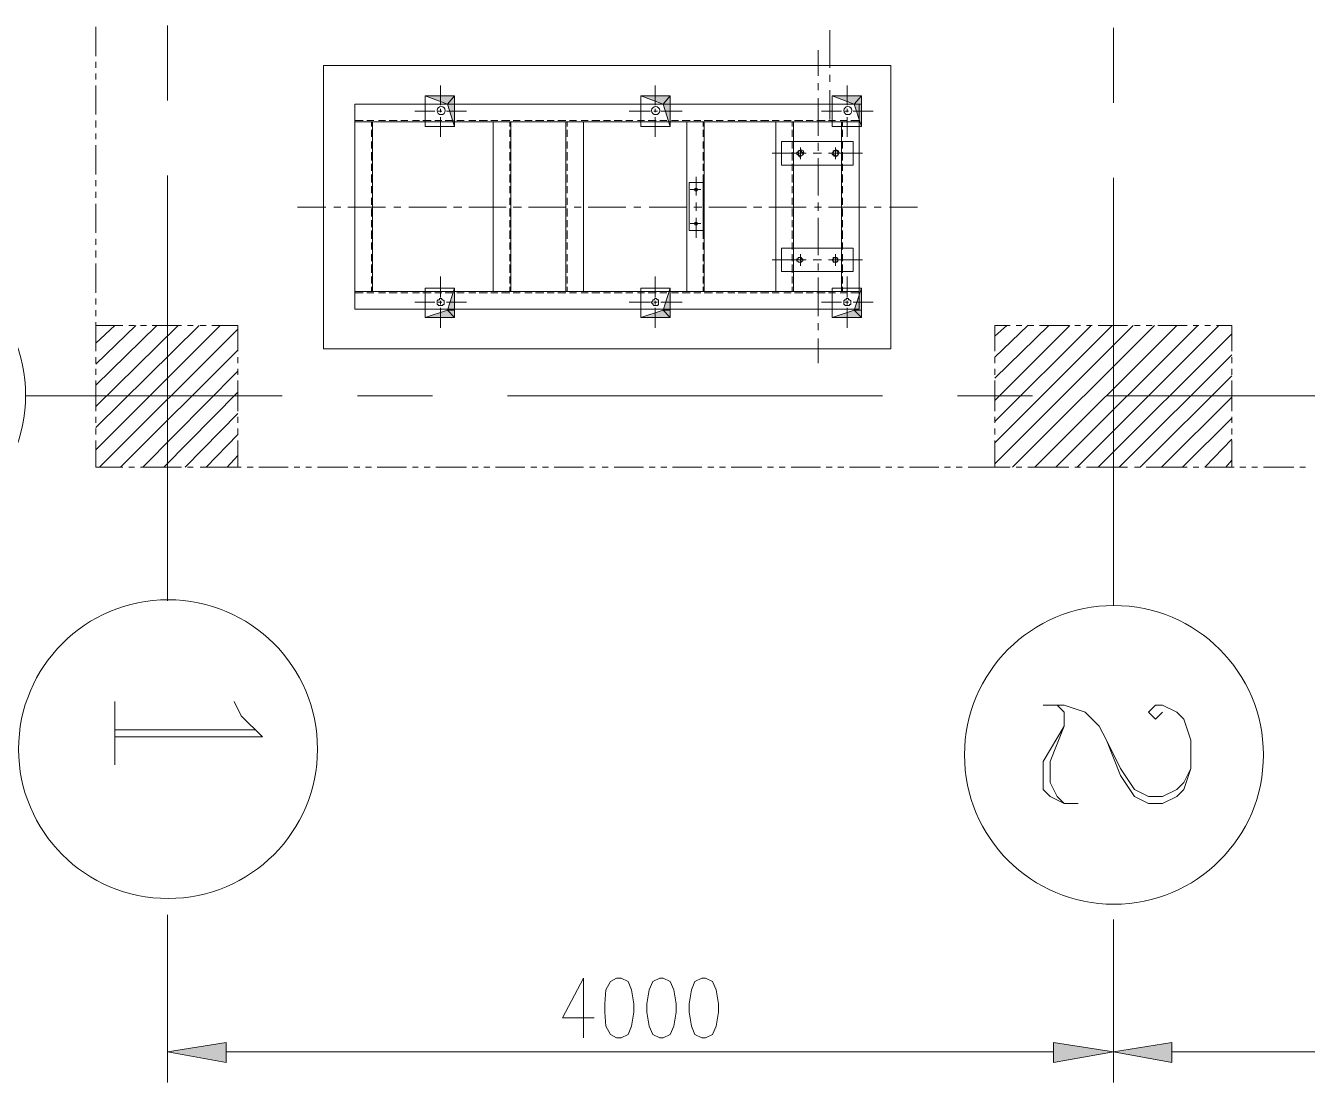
# Model space of a CAD drawing. Header units: millimetres. Extents: x 29 to 95071, y 20 to 67221.
# Drawn here: x 39429 to 44849, y 25278 to 29749 of the extents above; entities that cross this region are included whole.
import ezdxf

# ---------------------------------------------------------------- set-up
doc = ezdxf.new("R2010")
doc.units = ezdxf.units.MM

msp = doc.modelspace()

# ---------------------------------------------------------------- hatches: boundary and pattern name
h = msp.add_hatch(color=7)
h.dxf.hatch_style = 2
h.paths.add_polyline_path([(41242.7, 29451.7), (41118.8, 29451.7), (41213, 29417)])
h = msp.add_hatch(color=7)
h.paths.add_polyline_path([(41242.7, 29451.7), (41242.7, 29417), (41213, 29417)])
h.paths.add_polyline_path([(41242.7, 29417), (41213, 29417), (41242.7, 29322.8)])
h = msp.add_hatch(color=7)
h.dxf.hatch_style = 2
h.paths.add_polyline_path([(42154.8, 29451.7), (42030.8, 29451.7), (42125, 29417)])
h = msp.add_hatch(color=7)
h.paths.add_polyline_path([(42154.8, 29451.7), (42154.8, 29417), (42125, 29417)])
h.paths.add_polyline_path([(42154.8, 29417), (42125, 29417), (42154.8, 29322.8)])
h = msp.add_hatch(color=7)
h.dxf.hatch_style = 2
h.paths.add_polyline_path([(42962.7, 29451.7), (42838.8, 29451.7), (42932.9, 29417)])
h = msp.add_hatch(color=7)
h.paths.add_polyline_path([(42962.7, 29451.7), (42962.7, 29417), (42932.9, 29417)])
h.paths.add_polyline_path([(42962.7, 29417), (42932.9, 29417), (42962.7, 29322.8)])
h = msp.add_hatch(color=7)
h.paths.add_polyline_path([(41242.7, 28514.9), (41242.7, 28544.7), (41213, 28544.7)])
h.paths.add_polyline_path([(41242.7, 28544.7), (41213, 28544.7), (41242.7, 28638.8)])
h = msp.add_hatch(color=7)
h.paths.add_polyline_path([(42154.8, 28514.9), (42154.8, 28544.7), (42125, 28544.7)])
h.paths.add_polyline_path([(42154.8, 28544.7), (42125, 28544.7), (42154.8, 28638.8)])
h = msp.add_hatch(color=7)
h.paths.add_polyline_path([(42962.7, 28514.9), (42962.7, 28544.7), (42932.9, 28544.7)])
h.paths.add_polyline_path([(42962.7, 28544.7), (42932.9, 28544.7), (42962.7, 28638.8)])
h = msp.add_hatch(color=7)
h.dxf.hatch_style = 2
h.paths.add_polyline_path([(41242.7, 28514.9), (41118.8, 28514.9), (41213, 28544.7)])
h = msp.add_hatch(color=7)
h.dxf.hatch_style = 2
h.paths.add_polyline_path([(42154.8, 28514.9), (42030.8, 28514.9), (42125, 28544.7)])
h = msp.add_hatch(color=7)
h.dxf.hatch_style = 2
h.paths.add_polyline_path([(42962.7, 28514.9), (42838.8, 28514.9), (42932.9, 28544.7)])
h = msp.add_hatch(color=7)
h.dxf.hatch_style = 2
h.paths.add_polyline_path([(40276.2, 25446.8), (40276.2, 25362.6), (40028.4, 25407.2)])
h = msp.add_hatch(color=7)
h.dxf.hatch_style = 2
h.paths.add_polyline_path([(43775.5, 25446.8), (43775.5, 25362.6), (44028.3, 25407.2)])
h = msp.add_hatch(color=7)
h.dxf.hatch_style = 2
h.paths.add_polyline_path([(44276.2, 25446.8), (44276.2, 25362.6), (44028.3, 25407.2)])

# ---------------------------------------------------------------- linework, layer by layer
at = {"color": 7, "lineweight": 0}
for points in [[(39726, 29620.2), (39726, 29744.1)], [(40028.4, 29431.9), (40028.4, 29749.1)], [(42828.8, 29729.3), (42828.8, 29570.7)], [(44028.3, 29422), (44028.3, 29739.2)], [(39726, 29570.7), (39726, 29595.4)], [(42779.3, 29536), (42779.3, 29645)], [(39726, 29521.1), (39726, 29545.9)], [(42828.8, 29540.9), (42828.8, 29511.2)], [(39726, 29372.4), (39726, 29496.3)], [(41183.3, 29496.3), (41183.3, 29412.1)], [(42090.3, 29496.3), (42090.3, 29412.1)], [(42779.3, 29476.5), (42779.3, 29506.2)], [(42903.2, 29496.3), (42903.2, 29412.1)], [(41118.8, 29451.7), (41213, 29417), (41242.7, 29322.8), (41118.8, 29322.8), (41118.8, 29451.7), (41242.7, 29451.7), (41242.7, 29322.8)], [(42030.8, 29451.7), (42125, 29417), (42154.8, 29322.8), (42030.8, 29322.8), (42030.8, 29451.7), (42154.8, 29451.7), (42154.8, 29322.8)], [(42779.3, 29283.2), (42779.3, 29441.8)], [(42828.8, 29476.5), (42828.8, 29352.6)], [(42838.8, 29451.7), (42932.9, 29417), (42962.7, 29322.8), (42838.8, 29322.8), (42838.8, 29451.7), (42962.7, 29451.7), (42962.7, 29322.8)], [(41158.5, 29387.3), (41074.2, 29387.3)], [(41188.2, 29387.3), (41173.4, 29387.3)], [(41183.3, 29397.2), (41183.3, 29382.3)], [(41292.3, 29387.3), (41208.1, 29387.3)], [(42070.5, 29387.3), (41981.3, 29387.3)], [(42100.2, 29387.3), (42085.4, 29387.3)], [(42090.3, 29397.2), (42090.3, 29382.3)], [(42204.3, 29387.3), (42115.1, 29387.3)], [(42878.4, 29387.3), (42794.1, 29387.3)], [(42908.1, 29387.3), (42893.3, 29387.3)], [(42903.2, 29397.2), (42903.2, 29382.3)], [(43012.2, 29387.3), (42928, 29387.3)], [(39726, 29317.9), (39726, 29347.6)], [(40821.4, 29347.6), (40856.1, 29347.6)], [(40856.1, 29347.6), (40821.4, 29347.6)], [(40871, 29347.6), (40900.7, 29347.6)], [(40900.7, 29347.6), (40871, 29347.6)], [(40920.6, 29347.6), (40950.3, 29347.6)], [(40950.3, 29347.6), (40920.6, 29347.6)], [(40965.2, 29347.6), (40999.9, 29347.6)], [(40999.9, 29347.6), (40965.2, 29347.6)], [(41014.7, 29347.6), (41044.5, 29347.6)], [(41044.5, 29347.6), (41014.7, 29347.6)], [(41064.3, 29347.6), (41094.1, 29347.6)], [(41094.1, 29347.6), (41064.3, 29347.6)], [(41108.9, 29347.6), (41143.6, 29347.6)], [(41143.6, 29347.6), (41108.9, 29347.6)], [(41158.5, 29347.6), (41188.2, 29347.6)], [(41188.2, 29347.6), (41158.5, 29347.6)], [(41183.3, 29362.5), (41183.3, 29278.2)], [(41203.1, 29347.6), (41237.8, 29347.6)], [(41237.8, 29347.6), (41203.1, 29347.6)], [(41252.7, 29347.6), (41282.4, 29347.6)], [(41282.4, 29347.6), (41252.7, 29347.6)], [(41302.2, 29347.6), (41332, 29347.6)], [(41332, 29347.6), (41302.2, 29347.6)], [(41346.8, 29347.6), (41381.5, 29347.6)], [(41381.5, 29347.6), (41346.8, 29347.6)], [(41396.4, 29347.6), (41426.1, 29347.6)], [(41426.1, 29347.6), (41396.4, 29347.6)], [(41441, 29347.6), (41475.7, 29347.6)], [(41475.7, 29347.6), (41441, 29347.6)], [(41490.6, 29347.6), (41520.3, 29347.6)], [(41520.3, 29347.6), (41490.6, 29347.6)], [(41540.1, 29347.6), (41569.9, 29347.6)], [(41569.9, 29347.6), (41540.1, 29347.6)], [(41584.8, 29347.6), (41619.4, 29347.6)], [(41619.4, 29347.6), (41584.8, 29347.6)], [(41634.3, 29347.6), (41664.1, 29347.6)], [(41664.1, 29347.6), (41634.3, 29347.6)], [(41678.9, 29347.6), (41713.6, 29347.6)], [(41713.6, 29347.6), (41678.9, 29347.6)], [(41728.5, 29347.6), (41758.2, 29347.6)], [(41758.2, 29347.6), (41728.5, 29347.6)], [(41778.1, 29347.6), (41807.8, 29347.6)], [(41807.8, 29347.6), (41778.1, 29347.6)], [(41822.7, 29347.6), (41857.4, 29347.6)], [(41857.4, 29347.6), (41822.7, 29347.6)], [(41872.2, 29347.6), (41902, 29347.6)], [(41902, 29347.6), (41872.2, 29347.6)], [(41916.8, 29347.6), (41951.5, 29347.6)], [(41951.5, 29347.6), (41916.8, 29347.6)], [(41966.4, 29347.6), (41996.1, 29347.6)], [(41996.1, 29347.6), (41966.4, 29347.6)], [(42016, 29347.6), (42045.7, 29347.6)], [(42045.7, 29347.6), (42016, 29347.6)], [(42060.6, 29347.6), (42095.3, 29347.6)], [(42095.3, 29347.6), (42060.6, 29347.6)], [(42090.3, 29362.5), (42090.3, 29278.2)], [(42110.1, 29347.6), (42139.9, 29347.6)], [(42139.9, 29347.6), (42110.1, 29347.6)], [(42159.7, 29347.6), (42189.4, 29347.6)], [(42189.4, 29347.6), (42159.7, 29347.6)], [(42204.3, 29347.6), (42239, 29347.6)], [(42239, 29347.6), (42204.3, 29347.6)], [(42253.9, 29347.6), (42283.6, 29347.6)], [(42283.6, 29347.6), (42253.9, 29347.6)], [(42298.5, 29347.6), (42333.2, 29347.6)], [(42333.2, 29347.6), (42298.5, 29347.6)], [(42348.1, 29347.6), (42377.8, 29347.6)], [(42377.8, 29347.6), (42348.1, 29347.6)], [(42397.6, 29347.6), (42427.4, 29347.6)], [(42427.4, 29347.6), (42397.6, 29347.6)], [(42442.2, 29347.6), (42476.9, 29347.6)], [(42476.9, 29347.6), (42442.2, 29347.6)], [(42491.8, 29347.6), (42521.5, 29347.6)], [(42521.5, 29347.6), (42491.8, 29347.6)], [(42536.4, 29347.6), (42571.1, 29347.6)], [(42571.1, 29347.6), (42536.4, 29347.6)], [(42586, 29347.6), (42615.7, 29347.6)], [(42615.7, 29347.6), (42586, 29347.6)], [(42635.5, 29347.6), (42665.3, 29347.6)], [(42665.3, 29347.6), (42635.5, 29347.6)], [(42680.1, 29347.6), (42714.8, 29347.6)], [(42714.8, 29347.6), (42680.1, 29347.6)], [(42729.7, 29347.6), (42759.5, 29347.6)], [(42759.5, 29347.6), (42729.7, 29347.6)], [(42774.3, 29347.6), (42809, 29347.6)], [(42809, 29347.6), (42774.3, 29347.6)], [(42823.9, 29347.6), (42853.6, 29347.6)], [(42853.6, 29347.6), (42823.9, 29347.6)], [(42873.5, 29347.6), (42903.2, 29347.6)], [(42903.2, 29347.6), (42873.5, 29347.6)], [(42903.2, 29362.5), (42903.2, 29278.2)], [(39726, 29268.3), (39726, 29293.1)], [(40890.8, 29278.2), (40890.8, 29308)], [(40890.8, 29308), (40890.8, 29278.2)], [(41475.7, 29278.2), (41475.7, 29308)], [(41475.7, 29308), (41475.7, 29278.2)], [(41718.6, 29278.2), (41718.6, 29308)], [(41718.6, 29308), (41718.6, 29278.2)], [(42293.5, 29278.2), (42293.5, 29308)], [(42293.5, 29308), (42293.5, 29278.2)], [(42670.2, 29278.2), (42670.2, 29308)], [(42670.2, 29308), (42670.2, 29278.2)], [(42883.4, 29278.2), (42883.4, 29308)], [(42883.4, 29308), (42883.4, 29278.2)], [(39726, 29119.6), (39726, 29243.5)], [(40890.8, 29228.7), (40890.8, 29258.4)], [(40890.8, 29258.4), (40890.8, 29228.7)], [(40890.8, 29179.1), (40890.8, 29213.8)], [(40890.8, 29213.8), (40890.8, 29179.1)], [(41475.7, 29228.7), (41475.7, 29258.4)], [(41475.7, 29258.4), (41475.7, 29228.7)], [(41475.7, 29179.1), (41475.7, 29213.8)], [(41475.7, 29213.8), (41475.7, 29179.1)], [(41718.6, 29228.7), (41718.6, 29258.4)], [(41718.6, 29258.4), (41718.6, 29228.7)], [(41718.6, 29179.1), (41718.6, 29213.8)], [(41718.6, 29213.8), (41718.6, 29179.1)], [(42293.5, 29228.7), (42293.5, 29258.4)], [(42293.5, 29258.4), (42293.5, 29228.7)], [(42293.5, 29179.1), (42293.5, 29213.8)], [(42293.5, 29213.8), (42293.5, 29179.1)], [(42670.2, 29228.7), (42670.2, 29258.4)], [(42670.2, 29258.4), (42670.2, 29228.7)], [(42670.2, 29179.1), (42670.2, 29213.8)], [(42670.2, 29213.8), (42670.2, 29179.1)], [(42704.9, 29233.6), (42704.9, 29184.1)], [(42704.9, 29233.6), (42704.9, 29184.1)], [(42779.3, 29218.7), (42779.3, 29253.4)], [(42853.6, 29233.6), (42853.6, 29184.1)], [(42853.6, 29233.6), (42853.6, 29184.1)], [(42883.4, 29228.7), (42883.4, 29258.4)], [(42883.4, 29258.4), (42883.4, 29228.7)], [(42883.4, 29179.1), (42883.4, 29213.8)], [(42883.4, 29213.8), (42883.4, 29179.1)], [(40890.8, 29134.5), (40890.8, 29164.2)], [(40890.8, 29164.2), (40890.8, 29134.5)], [(41475.7, 29134.5), (41475.7, 29164.2)], [(41475.7, 29164.2), (41475.7, 29134.5)], [(41718.6, 29134.5), (41718.6, 29164.2)], [(41718.6, 29164.2), (41718.6, 29134.5)], [(42293.5, 29134.5), (42293.5, 29164.2)], [(42293.5, 29164.2), (42293.5, 29134.5)], [(42729.7, 29208.8), (42586, 29208.8)], [(42670.2, 29134.5), (42670.2, 29164.2)], [(42670.2, 29164.2), (42670.2, 29134.5)], [(42680.1, 29208.8), (42724.8, 29208.8)], [(42680.1, 29208.8), (42724.8, 29208.8)], [(42794.1, 29208.8), (42759.5, 29208.8)], [(42779.3, 29030.4), (42779.3, 29189)], [(42967.6, 29208.8), (42823.9, 29208.8)], [(42878.4, 29208.8), (42828.8, 29208.8)], [(42878.4, 29208.8), (42828.8, 29208.8)], [(42883.4, 29134.5), (42883.4, 29164.2)], [(42883.4, 29164.2), (42883.4, 29134.5)], [(40028.4, 27315.4), (40028.4, 29114.7)], [(40890.8, 29084.9), (40890.8, 29119.6)], [(40890.8, 29119.6), (40890.8, 29084.9)], [(41475.7, 29084.9), (41475.7, 29119.6)], [(41475.7, 29119.6), (41475.7, 29084.9)], [(41718.6, 29084.9), (41718.6, 29119.6)], [(41718.6, 29119.6), (41718.6, 29084.9)], [(42263.8, 29030.4), (42263.8, 29109.7)], [(42293.5, 29084.9), (42293.5, 29119.6)], [(42293.5, 29119.6), (42293.5, 29084.9)], [(42670.2, 29084.9), (42670.2, 29119.6)], [(42670.2, 29119.6), (42670.2, 29084.9)], [(42883.4, 29084.9), (42883.4, 29119.6)], [(42883.4, 29119.6), (42883.4, 29084.9)], [(39726, 29070.1), (39726, 29094.8)], [(40890.8, 29040.3), (40890.8, 29070.1)], [(40890.8, 29070.1), (40890.8, 29040.3)], [(41475.7, 29040.3), (41475.7, 29070.1)], [(41475.7, 29070.1), (41475.7, 29040.3)], [(41718.6, 29040.3), (41718.6, 29070.1)], [(41718.6, 29070.1), (41718.6, 29040.3)], [(42283.6, 29055.2), (42239, 29055.2)], [(42293.5, 29040.3), (42293.5, 29070.1)], [(42293.5, 29070.1), (42293.5, 29040.3)], [(42670.2, 29040.3), (42670.2, 29070.1)], [(42670.2, 29070.1), (42670.2, 29040.3)], [(42883.4, 29040.3), (42883.4, 29070.1)], [(42883.4, 29070.1), (42883.4, 29040.3)], [(44028.3, 27295.6), (44028.3, 29104.7)], [(39726, 29020.5), (39726, 29045.3)], [(40890.8, 28990.7), (40890.8, 29020.5)], [(40890.8, 29020.5), (40890.8, 28990.7)], [(41475.7, 28990.7), (41475.7, 29020.5)], [(41475.7, 29020.5), (41475.7, 28990.7)], [(41718.6, 28990.7), (41718.6, 29020.5)], [(41718.6, 29020.5), (41718.6, 28990.7)], [(42263.8, 28966), (42263.8, 29000.7)], [(42293.5, 28990.7), (42293.5, 29020.5)], [(42293.5, 29020.5), (42293.5, 28990.7)], [(42670.2, 28990.7), (42670.2, 29020.5)], [(42670.2, 29020.5), (42670.2, 28990.7)], [(42779.3, 28966), (42779.3, 29000.7)], [(42883.4, 28990.7), (42883.4, 29020.5)], [(42883.4, 29020.5), (42883.4, 28990.7)], [(39726, 28871.8), (39726, 28995.7)], [(40697.5, 28980.8), (40578.6, 28980.8)], [(40762, 28980.8), (40732.2, 28980.8)], [(40950.3, 28980.8), (40791.7, 28980.8)], [(40890.8, 28941.2), (40890.8, 28975.9)], [(40890.8, 28975.9), (40890.8, 28941.2)], [(41014.7, 28980.8), (40985, 28980.8)], [(41208.1, 28980.8), (41049.4, 28980.8)], [(41272.5, 28980.8), (41237.8, 28980.8)], [(41460.8, 28980.8), (41302.2, 28980.8)], [(41475.7, 28941.2), (41475.7, 28975.9)], [(41475.7, 28975.9), (41475.7, 28941.2)], [(41525.3, 28980.8), (41490.6, 28980.8)], [(41713.6, 28980.8), (41555, 28980.8)], [(41718.6, 28941.2), (41718.6, 28975.9)], [(41718.6, 28975.9), (41718.6, 28941.2)], [(41778.1, 28980.8), (41748.3, 28980.8)], [(41966.4, 28980.8), (41807.8, 28980.8)], [(42030.8, 28980.8), (42001.1, 28980.8)], [(42224.1, 28980.8), (42065.5, 28980.8)], [(42288.6, 28980.8), (42253.9, 28980.8)], [(42293.5, 28941.2), (42293.5, 28975.9)], [(42293.5, 28975.9), (42293.5, 28941.2)], [(42476.9, 28980.8), (42318.3, 28980.8)], [(42541.4, 28980.8), (42506.7, 28980.8)], [(42729.7, 28980.8), (42571.1, 28980.8)], [(42670.2, 28941.2), (42670.2, 28975.9)], [(42670.2, 28975.9), (42670.2, 28941.2)], [(42794.1, 28980.8), (42764.4, 28980.8)], [(42982.5, 28980.8), (42823.9, 28980.8)], [(42883.4, 28941.2), (42883.4, 28975.9)], [(42883.4, 28975.9), (42883.4, 28941.2)], [(43046.9, 28980.8), (43017.2, 28980.8)], [(43200.6, 28980.8), (43081.6, 28980.8)], [(40890.8, 28896.6), (40890.8, 28926.3)], [(40890.8, 28926.3), (40890.8, 28896.6)], [(41475.7, 28896.6), (41475.7, 28926.3)], [(41475.7, 28926.3), (41475.7, 28896.6)], [(41718.6, 28896.6), (41718.6, 28926.3)], [(41718.6, 28926.3), (41718.6, 28896.6)], [(42283.6, 28911.4), (42239, 28911.4)], [(42263.8, 28852), (42263.8, 28936.2)], [(42293.5, 28896.6), (42293.5, 28926.3)], [(42293.5, 28926.3), (42293.5, 28896.6)], [(42670.2, 28896.6), (42670.2, 28926.3)], [(42670.2, 28926.3), (42670.2, 28896.6)], [(42779.3, 28777.6), (42779.3, 28936.2)], [(42883.4, 28896.6), (42883.4, 28926.3)], [(42883.4, 28926.3), (42883.4, 28896.6)], [(39726, 28822.2), (39726, 28847)], [(40890.8, 28847), (40890.8, 28881.7)], [(40890.8, 28881.7), (40890.8, 28847)], [(41475.7, 28847), (41475.7, 28881.7)], [(41475.7, 28881.7), (41475.7, 28847)], [(41718.6, 28847), (41718.6, 28881.7)], [(41718.6, 28881.7), (41718.6, 28847)], [(42293.5, 28847), (42293.5, 28881.7)], [(42293.5, 28881.7), (42293.5, 28847)], [(42670.2, 28847), (42670.2, 28881.7)], [(42670.2, 28881.7), (42670.2, 28847)], [(42883.4, 28847), (42883.4, 28881.7)], [(42883.4, 28881.7), (42883.4, 28847)], [(39726, 28767.7), (39726, 28797.4)], [(40890.8, 28802.4), (40890.8, 28832.1)], [(40890.8, 28832.1), (40890.8, 28802.4)], [(40890.8, 28752.8), (40890.8, 28782.6)], [(40890.8, 28782.6), (40890.8, 28752.8)], [(41475.7, 28802.4), (41475.7, 28832.1)], [(41475.7, 28832.1), (41475.7, 28802.4)], [(41475.7, 28752.8), (41475.7, 28782.6)], [(41475.7, 28782.6), (41475.7, 28752.8)], [(41718.6, 28802.4), (41718.6, 28832.1)], [(41718.6, 28832.1), (41718.6, 28802.4)], [(41718.6, 28752.8), (41718.6, 28782.6)], [(41718.6, 28782.6), (41718.6, 28752.8)], [(42293.5, 28802.4), (42293.5, 28832.1)], [(42293.5, 28832.1), (42293.5, 28802.4)], [(42293.5, 28752.8), (42293.5, 28782.6)], [(42293.5, 28782.6), (42293.5, 28752.8)], [(42670.2, 28802.4), (42670.2, 28832.1)], [(42670.2, 28832.1), (42670.2, 28802.4)], [(42670.2, 28752.8), (42670.2, 28782.6)], [(42670.2, 28782.6), (42670.2, 28752.8)], [(42704.9, 28733), (42704.9, 28782.6)], [(42853.6, 28733), (42853.6, 28782.6)], [(42883.4, 28802.4), (42883.4, 28832.1)], [(42883.4, 28832.1), (42883.4, 28802.4)], [(42883.4, 28752.8), (42883.4, 28782.6)], [(42883.4, 28782.6), (42883.4, 28752.8)], [(39726, 28619), (39726, 28742.9)], [(40890.8, 28703.3), (40890.8, 28738)], [(40890.8, 28738), (40890.8, 28703.3)], [(41475.7, 28703.3), (41475.7, 28738)], [(41475.7, 28738), (41475.7, 28703.3)], [(41718.6, 28703.3), (41718.6, 28738)], [(41718.6, 28738), (41718.6, 28703.3)], [(42293.5, 28703.3), (42293.5, 28738)], [(42293.5, 28738), (42293.5, 28703.3)], [(42729.7, 28757.8), (42586, 28757.8)], [(42670.2, 28703.3), (42670.2, 28738)], [(42670.2, 28738), (42670.2, 28703.3)], [(42680.1, 28757.8), (42724.8, 28757.8)], [(42794.1, 28757.8), (42759.5, 28757.8)], [(42779.3, 28713.2), (42779.3, 28742.9)], [(42967.6, 28757.8), (42823.9, 28757.8)], [(42878.4, 28757.8), (42828.8, 28757.8)], [(42883.4, 28703.3), (42883.4, 28738)], [(42883.4, 28738), (42883.4, 28703.3)], [(40890.8, 28658.7), (40890.8, 28688.4)], [(40890.8, 28688.4), (40890.8, 28658.7)], [(41183.3, 28599.2), (41183.3, 28688.4)], [(41475.7, 28658.7), (41475.7, 28688.4)], [(41475.7, 28688.4), (41475.7, 28658.7)], [(41718.6, 28658.7), (41718.6, 28688.4)], [(41718.6, 28688.4), (41718.6, 28658.7)], [(42090.3, 28599.2), (42090.3, 28688.4)], [(42293.5, 28658.7), (42293.5, 28688.4)], [(42293.5, 28688.4), (42293.5, 28658.7)], [(42670.2, 28658.7), (42670.2, 28688.4)], [(42670.2, 28688.4), (42670.2, 28658.7)], [(42779.3, 28519.9), (42779.3, 28683.4)], [(42883.4, 28658.7), (42883.4, 28688.4)], [(42883.4, 28688.4), (42883.4, 28658.7)], [(42903.2, 28599.2), (42903.2, 28688.4)], [(40821.4, 28619), (40856.1, 28619)], [(40856.1, 28619), (40821.4, 28619)], [(40871, 28619), (40900.7, 28619)], [(40900.7, 28619), (40871, 28619)], [(40890.8, 28624), (40890.8, 28643.8)], [(40890.8, 28643.8), (40890.8, 28624)], [(40920.6, 28619), (40950.3, 28619)], [(40950.3, 28619), (40920.6, 28619)], [(40965.2, 28619), (40999.9, 28619)], [(40999.9, 28619), (40965.2, 28619)], [(41014.7, 28619), (41044.5, 28619)], [(41044.5, 28619), (41014.7, 28619)], [(41064.3, 28619), (41094.1, 28619)], [(41094.1, 28619), (41064.3, 28619)], [(41108.9, 28619), (41143.6, 28619)], [(41143.6, 28619), (41108.9, 28619)], [(41118.8, 28514.9), (41213, 28544.7), (41242.7, 28638.8), (41118.8, 28638.8), (41118.8, 28514.9), (41242.7, 28514.9), (41242.7, 28638.8)], [(41158.5, 28619), (41188.2, 28619)], [(41188.2, 28619), (41158.5, 28619)], [(41203.1, 28619), (41237.8, 28619)], [(41237.8, 28619), (41203.1, 28619)], [(41252.7, 28619), (41282.4, 28619)], [(41282.4, 28619), (41252.7, 28619)], [(41302.2, 28619), (41332, 28619)], [(41332, 28619), (41302.2, 28619)], [(41346.8, 28619), (41381.5, 28619)], [(41381.5, 28619), (41346.8, 28619)], [(41396.4, 28619), (41426.1, 28619)], [(41426.1, 28619), (41396.4, 28619)], [(41441, 28619), (41475.7, 28619)], [(41475.7, 28619), (41441, 28619)], [(41475.7, 28624), (41475.7, 28643.8)], [(41475.7, 28643.8), (41475.7, 28624)], [(41490.6, 28619), (41520.3, 28619)], [(41520.3, 28619), (41490.6, 28619)], [(41540.1, 28619), (41569.9, 28619)], [(41569.9, 28619), (41540.1, 28619)], [(41584.8, 28619), (41619.4, 28619)], [(41619.4, 28619), (41584.8, 28619)], [(41634.3, 28619), (41664.1, 28619)], [(41664.1, 28619), (41634.3, 28619)], [(41678.9, 28619), (41713.6, 28619)], [(41713.6, 28619), (41678.9, 28619)], [(41718.6, 28624), (41718.6, 28643.8)], [(41718.6, 28643.8), (41718.6, 28624)], [(41728.5, 28619), (41758.2, 28619)], [(41758.2, 28619), (41728.5, 28619)], [(41778.1, 28619), (41807.8, 28619)], [(41807.8, 28619), (41778.1, 28619)], [(41822.7, 28619), (41857.4, 28619)], [(41857.4, 28619), (41822.7, 28619)], [(41872.2, 28619), (41902, 28619)], [(41902, 28619), (41872.2, 28619)], [(41916.8, 28619), (41951.5, 28619)], [(41951.5, 28619), (41916.8, 28619)], [(41966.4, 28619), (41996.1, 28619)], [(41996.1, 28619), (41966.4, 28619)], [(42016, 28619), (42045.7, 28619)], [(42045.7, 28619), (42016, 28619)], [(42030.8, 28514.9), (42125, 28544.7), (42154.8, 28638.8), (42030.8, 28638.8), (42030.8, 28514.9), (42154.8, 28514.9), (42154.8, 28638.8)], [(42060.6, 28619), (42095.3, 28619)], [(42095.3, 28619), (42060.6, 28619)], [(42110.1, 28619), (42139.9, 28619)], [(42139.9, 28619), (42110.1, 28619)], [(42159.7, 28619), (42189.4, 28619)], [(42189.4, 28619), (42159.7, 28619)], [(42204.3, 28619), (42239, 28619)], [(42239, 28619), (42204.3, 28619)], [(42253.9, 28619), (42283.6, 28619)], [(42283.6, 28619), (42253.9, 28619)], [(42293.5, 28624), (42293.5, 28643.8)], [(42293.5, 28643.8), (42293.5, 28624)], [(42298.5, 28619), (42333.2, 28619)], [(42333.2, 28619), (42298.5, 28619)], [(42348.1, 28619), (42377.8, 28619)], [(42377.8, 28619), (42348.1, 28619)], [(42397.6, 28619), (42427.4, 28619)], [(42427.4, 28619), (42397.6, 28619)], [(42442.2, 28619), (42476.9, 28619)], [(42476.9, 28619), (42442.2, 28619)], [(42491.8, 28619), (42521.5, 28619)], [(42521.5, 28619), (42491.8, 28619)], [(42536.4, 28619), (42571.1, 28619)], [(42571.1, 28619), (42536.4, 28619)], [(42586, 28619), (42615.7, 28619)], [(42615.7, 28619), (42586, 28619)], [(42635.5, 28619), (42665.3, 28619)], [(42665.3, 28619), (42635.5, 28619)], [(42670.2, 28624), (42670.2, 28643.8)], [(42670.2, 28643.8), (42670.2, 28624)], [(42680.1, 28619), (42714.8, 28619)], [(42714.8, 28619), (42680.1, 28619)], [(42729.7, 28619), (42759.5, 28619)], [(42759.5, 28619), (42729.7, 28619)], [(42774.3, 28619), (42809, 28619)], [(42809, 28619), (42774.3, 28619)], [(42823.9, 28619), (42853.6, 28619)], [(42853.6, 28619), (42823.9, 28619)], [(42838.8, 28514.9), (42932.9, 28544.7), (42962.7, 28638.8), (42838.8, 28638.8), (42838.8, 28514.9), (42962.7, 28514.9), (42962.7, 28638.8)], [(42873.5, 28619), (42903.2, 28619)], [(42903.2, 28619), (42873.5, 28619)], [(42883.4, 28624), (42883.4, 28643.8)], [(42883.4, 28643.8), (42883.4, 28624)], [(39726, 28569.4), (39726, 28594.2)], [(41158.5, 28579.4), (41074.2, 28579.4)], [(41188.2, 28579.4), (41173.4, 28579.4)], [(41183.3, 28569.4), (41183.3, 28584.3)], [(41292.3, 28579.4), (41208.1, 28579.4)], [(42070.5, 28579.4), (41981.3, 28579.4)], [(42100.2, 28579.4), (42085.4, 28579.4)], [(42090.3, 28569.4), (42090.3, 28584.3)], [(42204.3, 28579.4), (42115.1, 28579.4)], [(42878.4, 28579.4), (42794.1, 28579.4)], [(42908.1, 28579.4), (42893.3, 28579.4)], [(42903.2, 28569.4), (42903.2, 28584.3)], [(43012.2, 28579.4), (42928, 28579.4)], [(39726, 28519.9), (39726, 28544.7)], [(41183.3, 28470.3), (41183.3, 28554.6)], [(42090.3, 28470.3), (42090.3, 28554.6)], [(42903.2, 28470.3), (42903.2, 28554.6)], [(39726, 28371.2), (39726, 28495.1)], [(39840, 28480.2), (39726, 28480.2), (39726, 28371.2)], [(39726, 28405.9), (39805.4, 28480.2)], [(39726, 28316.7), (39894.6, 28480.2)], [(39726, 28227.4), (39983.8, 28480.2)], [(39726, 28138.2), (40073, 28480.2)], [(39726, 28049), (40162.2, 28480.2)], [(39726, 27954.8), (40251.4, 28480.2)], [(39740.9, 27880.5), (40325.8, 28465.4)], [(39889.6, 28480.2), (39864.8, 28480.2)], [(39939.2, 28480.2), (39914.4, 28480.2)], [(40087.9, 28480.2), (39964, 28480.2)], [(40137.4, 28480.2), (40112.7, 28480.2)], [(40192, 28480.2), (40167.2, 28480.2)], [(40325.8, 28371.2), (40325.8, 28480.2), (40216.7, 28480.2)], [(42779.3, 28460.4), (42779.3, 28490.1)], [(43592.2, 28480.2), (43527.7, 28480.2), (43527.7, 28371.2)], [(43527.7, 28435.6), (43577.3, 28480.2)], [(43527.7, 28346.4), (43666.5, 28480.2)], [(43527.7, 28257.2), (43755.7, 28480.2)], [(43527.7, 28163), (43844.9, 28480.2)], [(43527.7, 28073.8), (43934.2, 28480.2)], [(43527.7, 27984.6), (44023.4, 28480.2)], [(43527.7, 27895.4), (44112.6, 28480.2)], [(43602.1, 27880.5), (44201.8, 28480.2)], [(43641.7, 28480.2), (43616.9, 28480.2)], [(43691.3, 28480.2), (43666.5, 28480.2)], [(43696.2, 27880.5), (44296, 28480.2)], [(43840, 28480.2), (43716.1, 28480.2)], [(43785.5, 27880.5), (44385.2, 28480.2)], [(43889.5, 28480.2), (43864.8, 28480.2)], [(43874.7, 27880.5), (44474.4, 28480.2)], [(43939.1, 28480.2), (43914.3, 28480.2)], [(44087.8, 28480.2), (43963.9, 28480.2)], [(44142.3, 28480.2), (44117.5, 28480.2)], [(44191.9, 28480.2), (44167.1, 28480.2)], [(44340.6, 28480.2), (44216.7, 28480.2)], [(44390.2, 28480.2), (44365.4, 28480.2)], [(44439.7, 28480.2), (44414.9, 28480.2)], [(44528.9, 28371.2), (44528.9, 28480.2), (44464.5, 28480.2)], [(42779.3, 28321.6), (42779.3, 28425.7)], [(43963.9, 27880.5), (44528.9, 28445.5)], [(39830.1, 27880.5), (40325.8, 28376.1)], [(44053.1, 27880.5), (44528.9, 28356.3)], [(39726, 28346.4), (39726, 28321.6)], [(39726, 28321.6), (39726, 28346.4)], [(39726, 28296.8), (39726, 28272)], [(39726, 28272), (39726, 28296.8)], [(40325.8, 28321.6), (40325.8, 28346.4)], [(40325.8, 28272), (40325.8, 28296.8)], [(43527.7, 28346.4), (43527.7, 28321.6)], [(43527.7, 28296.8), (43527.7, 28272)], [(44528.9, 28321.6), (44528.9, 28346.4)], [(44528.9, 28272), (44528.9, 28296.8)], [(39726, 28247.3), (39726, 28118.4)], [(39726, 28118.4), (39726, 28247.3)], [(39924.3, 27880.5), (40325.8, 28286.9)], [(40325.8, 28118.4), (40325.8, 28247.3)], [(43527.7, 28247.3), (43527.7, 28118.4)], [(44142.3, 27880.5), (44528.9, 28267.1)], [(44528.9, 28118.4), (44528.9, 28247.3)], [(40013.5, 27880.5), (40325.8, 28197.7)], [(40514.1, 28182.8), (39428.7, 28182.8)], [(41148.6, 28182.8), (40831.4, 28182.8)], [(43051.9, 28182.8), (41465.8, 28182.8)], [(43686.3, 28182.8), (43369.1, 28182.8)], [(45594.6, 28182.8), (44003.5, 28182.8)], [(44231.5, 27880.5), (44528.9, 28177.9)], [(39726, 28093.6), (39726, 28068.8)], [(39726, 28068.8), (39726, 28093.6)], [(40102.7, 27880.5), (40325.8, 28108.5)], [(40325.8, 28068.8), (40325.8, 28093.6)], [(43527.7, 28093.6), (43527.7, 28068.8)], [(44320.8, 27880.5), (44528.9, 28088.7)], [(44528.9, 28068.8), (44528.9, 28093.6)], [(39726, 28044), (39726, 28019.3)], [(39726, 28019.3), (39726, 28044)], [(40325.8, 28019.3), (40325.8, 28044)], [(43527.7, 28044), (43527.7, 28019.3)], [(44528.9, 28019.3), (44528.9, 28044)], [(39726, 27994.5), (39726, 27880.5), (39840, 27880.5)], [(39726, 27880.5), (39726, 27994.5)], [(40192, 27880.5), (40325.8, 28019.3)], [(40325.8, 27880.5), (40325.8, 27994.5)], [(43527.7, 27994.5), (43527.7, 27880.5), (43592.2, 27880.5)], [(44414.9, 27880.5), (44528.9, 27999.4)], [(44528.9, 27880.5), (44528.9, 27994.5)], [(40281.2, 27880.5), (40325.8, 27930)], [(39790.5, 27880.5), (39726, 27880.5)], [(39840, 27880.5), (39815.3, 27880.5)], [(39864.8, 27880.5), (39889.6, 27880.5)], [(39889.6, 27880.5), (39864.8, 27880.5)], [(39914.4, 27880.5), (39939.2, 27880.5)], [(40038.3, 27880.5), (39914.4, 27880.5)], [(39964, 27880.5), (40087.9, 27880.5)], [(40087.9, 27880.5), (40063.1, 27880.5)], [(40112.7, 27880.5), (40137.4, 27880.5)], [(40137.4, 27880.5), (40112.7, 27880.5)], [(40167.2, 27880.5), (40192, 27880.5)], [(40291.1, 27880.5), (40167.2, 27880.5)], [(40216.7, 27880.5), (40325.8, 27880.5)], [(40340.7, 27880.5), (40315.9, 27880.5)], [(40390.2, 27880.5), (40365.4, 27880.5)], [(40538.9, 27880.5), (40415, 27880.5)], [(40588.5, 27880.5), (40563.7, 27880.5)], [(40638.1, 27880.5), (40613.3, 27880.5)], [(40791.7, 27880.5), (40662.8, 27880.5)], [(40841.3, 27880.5), (40816.5, 27880.5)], [(40890.8, 27880.5), (40866.1, 27880.5)], [(41039.5, 27880.5), (40915.6, 27880.5)], [(41089.1, 27880.5), (41064.3, 27880.5)], [(41138.7, 27880.5), (41113.9, 27880.5)], [(41292.3, 27880.5), (41163.4, 27880.5)], [(41341.9, 27880.5), (41317.1, 27880.5)], [(41391.4, 27880.5), (41366.7, 27880.5)], [(41540.1, 27880.5), (41416.2, 27880.5)], [(41589.7, 27880.5), (41564.9, 27880.5)], [(41639.3, 27880.5), (41614.5, 27880.5)], [(41788, 27880.5), (41664.1, 27880.5)], [(41837.5, 27880.5), (41812.8, 27880.5)], [(41892.1, 27880.5), (41867.3, 27880.5)], [(42040.8, 27880.5), (41916.8, 27880.5)], [(42090.3, 27880.5), (42065.5, 27880.5)], [(42139.9, 27880.5), (42115.1, 27880.5)], [(42288.6, 27880.5), (42164.7, 27880.5)], [(42338.1, 27880.5), (42313.4, 27880.5)], [(42387.7, 27880.5), (42362.9, 27880.5)], [(42541.4, 27880.5), (42412.5, 27880.5)], [(42590.9, 27880.5), (42566.1, 27880.5)], [(42640.5, 27880.5), (42615.7, 27880.5)], [(42789.2, 27880.5), (42665.3, 27880.5)], [(42838.8, 27880.5), (42814, 27880.5)], [(42888.3, 27880.5), (42863.5, 27880.5)], [(43042, 27880.5), (42913.1, 27880.5)], [(43091.5, 27880.5), (43066.8, 27880.5)], [(43141.1, 27880.5), (43116.3, 27880.5)], [(43289.8, 27880.5), (43165.9, 27880.5)], [(43339.4, 27880.5), (43314.6, 27880.5)], [(43388.9, 27880.5), (43364.2, 27880.5)], [(43537.6, 27880.5), (43413.7, 27880.5)], [(43592.2, 27880.5), (43567.4, 27880.5)], [(43616.9, 27880.5), (43641.7, 27880.5)], [(43641.7, 27880.5), (43616.9, 27880.5)], [(43666.5, 27880.5), (43691.3, 27880.5)], [(43790.4, 27880.5), (43666.5, 27880.5)], [(43716.1, 27880.5), (43840, 27880.5)], [(43840, 27880.5), (43815.2, 27880.5)], [(43864.8, 27880.5), (43889.5, 27880.5)], [(43889.5, 27880.5), (43864.8, 27880.5)], [(43914.3, 27880.5), (43939.1, 27880.5)], [(44038.2, 27880.5), (43914.3, 27880.5)], [(43963.9, 27880.5), (44087.8, 27880.5)], [(44087.8, 27880.5), (44063, 27880.5)], [(44117.5, 27880.5), (44142.3, 27880.5)], [(44142.3, 27880.5), (44117.5, 27880.5)], [(44167.1, 27880.5), (44191.9, 27880.5)], [(44291, 27880.5), (44167.1, 27880.5)], [(44216.7, 27880.5), (44340.6, 27880.5)], [(44340.6, 27880.5), (44315.8, 27880.5)], [(44365.4, 27880.5), (44390.2, 27880.5)], [(44390.2, 27880.5), (44365.4, 27880.5)], [(44414.9, 27880.5), (44439.7, 27880.5)], [(44538.9, 27880.5), (44414.9, 27880.5)], [(44464.5, 27880.5), (44528.9, 27880.5)], [(44504.2, 27880.5), (44528.9, 27910.2)], [(44588.4, 27880.5), (44563.6, 27880.5)], [(44638, 27880.5), (44613.2, 27880.5)], [(44791.6, 27880.5), (44662.8, 27880.5)], [(44841.2, 27880.5), (44816.4, 27880.5)], [(40310.9, 26889.2), (40340.7, 26829.7), (40429.9, 26740.5), (39805.4, 26740.5)], [(39805.4, 26889.2), (39805.4, 26621.5)], [(44236.5, 26844.6), (44206.8, 26814.8), (44177, 26844.6), (44206.8, 26874.3), (44236.5, 26874.3), (44296, 26844.6), (44325.7, 26814.8), (44355.5, 26725.6), (44355.5, 26606.7), (44325.7, 26517.4), (44296, 26487.7), (44236.5, 26458), (44177, 26458), (44117.5, 26487.7), (44058.1, 26576.9), (43998.6, 26725.6), (43968.8, 26785.1), (43909.4, 26844.6), (43820.2, 26874.3), (43730.9, 26874.3)], [(43790.4, 26874.3), (43820.2, 26844.6), (43820.2, 26785.1), (43760.7, 26636.4), (43760.7, 26547.2), (43790.4, 26487.7), (43820.2, 26458)], [(43820.2, 26785.1), (43730.9, 26636.4), (43730.9, 26517.4), (43760.7, 26487.7), (43820.2, 26458), (43879.6, 26458)], [(40400.1, 26770.2), (39805.4, 26770.2)], [(44355.5, 26606.7), (44325.7, 26547.2), (44296, 26517.4), (44236.5, 26487.7), (44177, 26487.7), (44117.5, 26517.4), (44058.1, 26606.7), (43998.6, 26725.6)], [(40028.4, 25987.1), (40028.4, 25278.3)], [(44028.3, 25967.3), (44028.3, 25278.3)], [(44028.3, 25967.3), (44028.3, 25278.3)], [(41788, 25466.6), (41788, 25719.4), (41698.8, 25550.9), (41832.6, 25550.9)], [(43775.5, 25407.2), (40276.2, 25407.2)], [(49777.9, 25407.2), (44276.2, 25407.2)]]:
    msp.add_lwpolyline(points, dxfattribs=at)
for points in [[(43086.6, 29580.6), (40687.6, 29580.6), (40687.6, 28381.1), (43086.6, 28381.1)], [(41242.7, 29451.7), (41118.8, 29451.7), (41213, 29417)], [(41242.7, 29451.7), (41242.7, 29417), (41213, 29417)], [(42154.8, 29451.7), (42030.8, 29451.7), (42125, 29417)], [(42154.8, 29451.7), (42154.8, 29417), (42125, 29417)], [(42962.7, 29451.7), (42838.8, 29451.7), (42932.9, 29417)], [(42962.7, 29451.7), (42962.7, 29417), (42932.9, 29417)], [(40821.4, 29342.7), (42952.8, 29342.7), (42952.8, 29417), (40821.4, 29417)], [(41242.7, 29417), (41213, 29417), (41242.7, 29322.8)], [(42154.8, 29417), (42125, 29417), (42154.8, 29322.8)], [(42962.7, 29417), (42932.9, 29417), (42962.7, 29322.8)], [(40895.8, 28624), (40895.8, 29342.7), (40821.4, 29342.7), (40821.4, 28624)], [(40890.8, 29322.8), (40890.8, 29342.7)], [(41480.7, 28624), (41480.7, 29342.7), (41406.3, 29342.7), (41406.3, 28624)], [(41475.7, 29322.8), (41475.7, 29342.7)], [(41713.6, 28624), (41713.6, 29342.7), (41788, 29342.7), (41788, 28624)], [(41718.6, 29322.8), (41718.6, 29342.7)], [(42298.5, 28624), (42298.5, 29342.7), (42224.1, 29342.7), (42224.1, 28624)], [(42293.5, 29322.8), (42293.5, 29342.7)], [(42675.2, 28624), (42675.2, 29342.7), (42600.8, 29342.7), (42600.8, 28624)], [(42670.2, 29322.8), (42670.2, 29342.7)], [(42878.4, 28624), (42878.4, 29342.7), (42952.8, 29342.7), (42952.8, 28624)], [(42883.4, 29322.8), (42883.4, 29342.7)], [(42918.1, 29347.6), (42952.8, 29347.6)], [(42625.6, 29159.3), (42625.6, 29258.4), (42928, 29258.4), (42928, 29159.3)], [(42690.1, 29208.8), (42690.1, 29203.9), (42695, 29203.9), (42695, 29198.9), (42700, 29198.9), (42700, 29194), (42704.9, 29194), (42704.9, 29198.9), (42709.9, 29198.9), (42714.8, 29203.9), (42714.8, 29208.8), (42714.8, 29213.8), (42709.9, 29213.8), (42709.9, 29218.7), (42704.9, 29218.7), (42700, 29218.7), (42695, 29218.7), (42695, 29213.8), (42690.1, 29213.8)], [(42695, 29211.3), (42698.6, 29202.6), (42707.4, 29198.9), (42716.2, 29202.6), (42719.8, 29211.3), (42716.2, 29220.1), (42707.4, 29223.7), (42698.6, 29220.1)], [(42838.8, 29208.8), (42838.8, 29203.9), (42843.7, 29203.9), (42843.7, 29198.9), (42848.7, 29198.9), (42853.6, 29194), (42858.6, 29198.9), (42863.5, 29198.9), (42863.5, 29203.9), (42863.5, 29208.8), (42863.5, 29213.8), (42858.6, 29218.7), (42853.6, 29218.7), (42848.7, 29218.7), (42843.7, 29218.7), (42843.7, 29213.8)], [(42843.7, 29211.3), (42847.3, 29202.6), (42856.1, 29198.9), (42864.9, 29202.6), (42868.5, 29211.3), (42864.9, 29220.1), (42856.1, 29223.7), (42847.3, 29220.1)], [(42293.5, 29084.9), (42234.1, 29084.9), (42234.1, 28881.7), (42293.5, 28881.7)], [(42258.8, 29055.2), (42258.8, 29050.2), (42263.8, 29050.2), (42268.8, 29050.2), (42268.8, 29055.2), (42268.8, 29060.1), (42263.8, 29060.1), (42258.8, 29060.1)], [(42258.8, 28911.4), (42258.8, 28906.5), (42263.8, 28906.5), (42268.8, 28906.5), (42268.8, 28911.4), (42268.8, 28916.4), (42263.8, 28916.4), (42258.8, 28916.4)], [(42258.8, 28911.4), (42258.8, 28906.5), (42263.8, 28906.5), (42268.8, 28906.5), (42268.8, 28911.4), (42263.8, 28916.4), (42258.8, 28916.4)], [(42625.6, 28807.4), (42625.6, 28708.2), (42928, 28708.2), (42928, 28807.4)], [(42690.1, 28757.8), (42690.1, 28752.8), (42695, 28752.8), (42695, 28747.9), (42700, 28747.9), (42704.9, 28747.9), (42709.9, 28747.9), (42709.9, 28752.8), (42714.8, 28752.8), (42714.8, 28757.8), (42714.8, 28762.7), (42709.9, 28762.7), (42709.9, 28767.7), (42704.9, 28767.7), (42700, 28767.7), (42695, 28767.7), (42695, 28762.7), (42690.1, 28762.7)], [(42838.8, 28757.8), (42843.7, 28752.8), (42843.7, 28747.9), (42848.7, 28747.9), (42853.6, 28747.9), (42858.6, 28747.9), (42863.5, 28752.8), (42863.5, 28757.8), (42863.5, 28762.7), (42858.6, 28767.7), (42853.6, 28767.7), (42848.7, 28767.7), (42843.7, 28767.7), (42843.7, 28762.7)], [(42843.7, 28757.8), (42843.7, 28752.8), (42848.7, 28747.9), (42853.6, 28747.9), (42858.6, 28747.9), (42858.6, 28752.8), (42863.5, 28752.8), (42863.5, 28757.8), (42863.5, 28762.7), (42858.6, 28762.7), (42858.6, 28767.7), (42853.6, 28767.7), (42848.7, 28767.7), (42843.7, 28762.7)], [(40821.4, 28624), (42952.8, 28624), (42952.8, 28549.6), (40821.4, 28549.6)], [(41242.7, 28544.7), (41213, 28544.7), (41242.7, 28638.8)], [(42154.8, 28544.7), (42125, 28544.7), (42154.8, 28638.8)], [(42918.1, 28619), (42952.8, 28619)], [(42962.7, 28544.7), (42932.9, 28544.7), (42962.7, 28638.8)], [(41168.4, 28579.4), (41168.4, 28574.4), (41168.4, 28569.4), (41173.4, 28569.4), (41173.4, 28564.5), (41178.3, 28564.5), (41183.3, 28564.5), (41188.2, 28564.5), (41193.2, 28564.5), (41193.2, 28569.4), (41198.1, 28569.4), (41198.1, 28574.4), (41198.1, 28579.4), (41198.1, 28584.3), (41193.2, 28589.3), (41188.2, 28589.3), (41188.2, 28594.2), (41183.3, 28594.2), (41178.3, 28594.2), (41178.3, 28589.3), (41173.4, 28589.3), (41168.4, 28584.3)], [(42075.4, 28579.4), (42075.4, 28574.4), (42080.4, 28574.4), (42080.4, 28569.4), (42085.4, 28564.5), (42090.3, 28564.5), (42095.3, 28564.5), (42100.2, 28564.5), (42105.2, 28569.4), (42105.2, 28574.4), (42105.2, 28579.4), (42105.2, 28584.3), (42105.2, 28589.3), (42100.2, 28589.3), (42095.3, 28594.2), (42090.3, 28594.2), (42085.4, 28589.3), (42080.4, 28589.3), (42080.4, 28584.3)], [(42888.3, 28579.4), (42888.3, 28574.4), (42888.3, 28569.4), (42893.3, 28569.4), (42893.3, 28564.5), (42898.2, 28564.5), (42903.2, 28564.5), (42908.1, 28564.5), (42913.1, 28564.5), (42913.1, 28569.4), (42918.1, 28569.4), (42918.1, 28574.4), (42918.1, 28579.4), (42918.1, 28584.3), (42913.1, 28589.3), (42908.1, 28589.3), (42908.1, 28594.2), (42903.2, 28594.2), (42898.2, 28594.2), (42898.2, 28589.3), (42893.3, 28589.3), (42888.3, 28584.3)], [(41242.7, 28514.9), (41118.8, 28514.9), (41213, 28544.7)], [(41242.7, 28514.9), (41242.7, 28544.7), (41213, 28544.7)], [(42154.8, 28514.9), (42030.8, 28514.9), (42125, 28544.7)], [(42154.8, 28514.9), (42154.8, 28544.7), (42125, 28544.7)], [(42962.7, 28514.9), (42838.8, 28514.9), (42932.9, 28544.7)], [(42962.7, 28514.9), (42962.7, 28544.7), (42932.9, 28544.7)], [(41926.8, 25719.4), (41902, 25704.6), (41882.1, 25669.9), (41877.2, 25610.4), (41877.2, 25575.7), (41882.1, 25516.2), (41902, 25481.5), (41926.8, 25466.6), (41946.6, 25466.6), (41976.3, 25481.5), (41991.2, 25516.2), (42001.1, 25575.7), (42001.1, 25610.4), (41991.2, 25669.9), (41976.3, 25704.6), (41946.6, 25719.4)], [(42110.1, 25719.4), (42080.4, 25704.6), (42065.5, 25669.9), (42055.6, 25610.4), (42055.6, 25575.7), (42065.5, 25516.2), (42080.4, 25481.5), (42110.1, 25466.6), (42125, 25466.6), (42154.8, 25481.5), (42169.6, 25516.2), (42179.5, 25575.7), (42179.5, 25610.4), (42169.6, 25669.9), (42154.8, 25704.6), (42125, 25719.4)], [(42288.6, 25719.4), (42258.8, 25704.6), (42244, 25669.9), (42234.1, 25610.4), (42234.1, 25575.7), (42244, 25516.2), (42258.8, 25481.5), (42288.6, 25466.6), (42303.5, 25466.6), (42333.2, 25481.5), (42348.1, 25516.2), (42358, 25575.7), (42358, 25610.4), (42348.1, 25669.9), (42333.2, 25704.6), (42303.5, 25719.4)], [(40276.2, 25446.8), (40276.2, 25362.6), (40028.4, 25407.2)], [(43775.5, 25446.8), (43775.5, 25362.6), (44028.3, 25407.2)], [(44276.2, 25446.8), (44276.2, 25362.6), (44028.3, 25407.2)]]:
    msp.add_lwpolyline(points, close=True, dxfattribs=at)
for centre, radius in [((41185.7, 29389.7), 17.3), ((42092.8, 29389.7), 17.3), ((42905.7, 29389.7), 17.3), ((38796.7, 28185.3), 632), ((40030.9, 26688.4), 632), ((44030.8, 26663.7), 632)]:
    msp.add_circle(centre, radius, dxfattribs=at)

doc.saveas('drawing.dxf')
